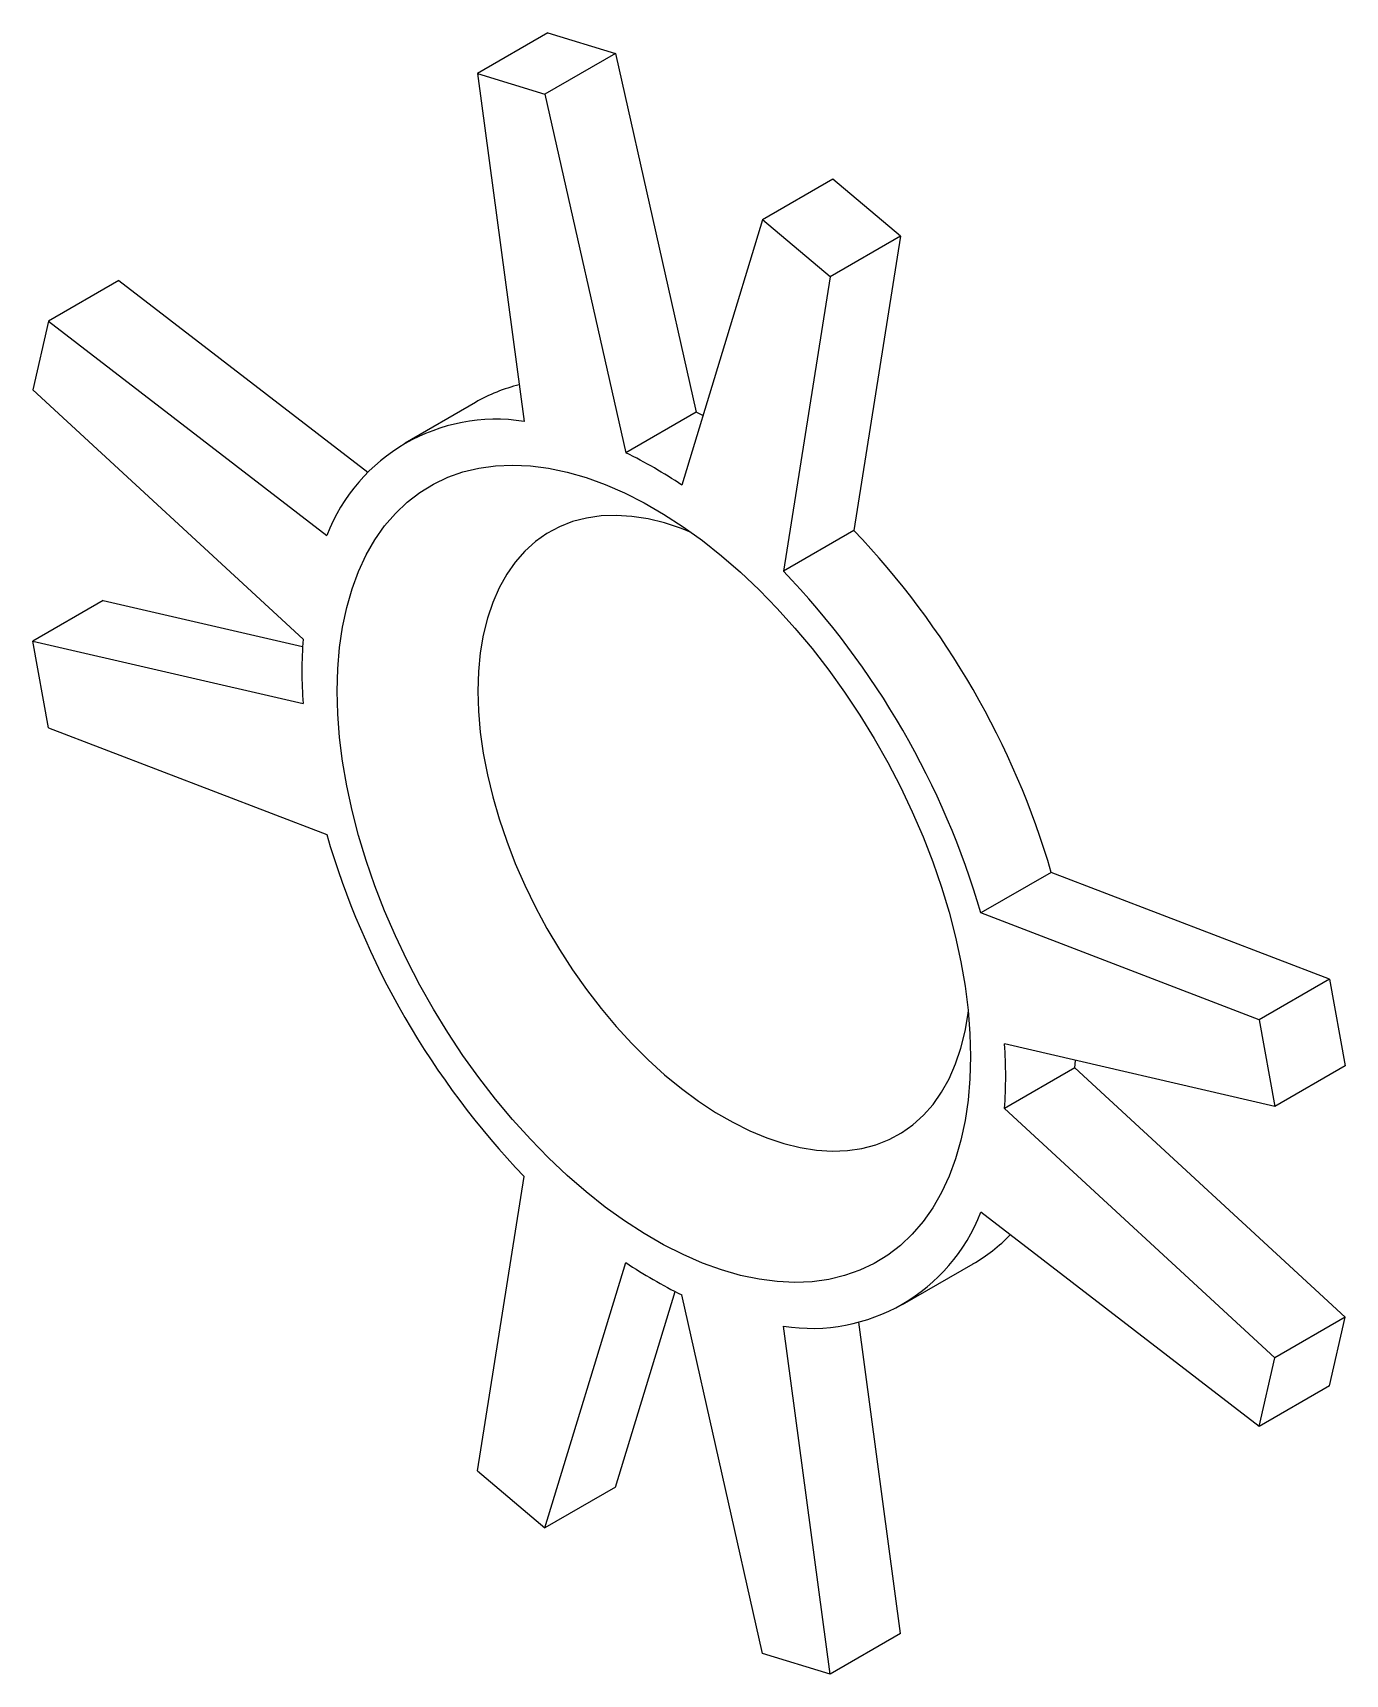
# Paper-space layout '_等轴测' of a CAD drawing. Header units: millimetres. Extents: x -13.9 to 12.5, y -16.9 to 16.1.
import ezdxf

# ---------------------------------------------------------------- set-up
doc = ezdxf.new("R2010")
doc.units = ezdxf.units.MM

psp = doc.layouts.new('_等轴测')

# ---------------------------------------------------------------- linework, layer by layer
at = {"color": 7, "linetype": 'Continuous', "lineweight": 25}
for p, q in [((-3.541, 16.091), (-4.955, 15.274)), ((-3.541, 16.091), (-2.186, 15.672)), ((-2.186, 15.672), (-3.601, 14.856)), ((-2.186, 15.672), (-0.561, 8.464)), ((-4.955, 15.274), (-4.019, 8.279)), ((-4.955, 15.274), (-3.601, 14.856)), ((-3.601, 14.856), (-1.976, 7.647)), ((2.186, 13.148), (0.772, 12.331)), ((3.541, 12.002), (2.186, 13.148)), ((0.772, 12.331), (-0.853, 6.999)), ((2.127, 11.186), (0.772, 12.331)), ((3.541, 12.002), (2.127, 11.186)), ((3.541, 12.002), (2.605, 6.088)), ((-12.164, 11.111), (-13.578, 10.295)), ((-12.164, 11.111), (-7.163, 7.257)), ((2.127, 11.186), (1.191, 5.271)), ((-13.578, 10.295), (-13.893, 8.912)), ((-13.578, 10.295), (-7.988, 5.986)), ((-13.893, 8.912), (-8.463, 3.901)), ((-5, 8.66), (-6.414, 7.844)), ((-0.561, 8.464), (-1.976, 7.647)), ((-0.427, 8.397), (-0.561, 8.464)), ((2.605, 6.088), (1.191, 5.271)), ((-12.479, 4.679), (-13.893, 3.863)), ((-12.479, 4.679), (-8.472, 3.751)), ((-13.578, 2.117), (-13.893, 3.863)), ((-13.893, 3.863), (-8.463, 2.605)), ((-13.578, 2.117), (-7.988, -0.029)), ((6.574, -0.787), (5.16, -1.604)), ((12.164, -2.933), (6.574, -0.787)), ((10.75, -3.749), (5.16, -1.604)), ((12.164, -2.933), (10.75, -3.749)), ((12.164, -2.933), (12.479, -4.679)), ((10.75, -3.749), (11.064, -5.495)), ((11.064, -5.495), (5.635, -4.237)), ((7.049, -4.717), (7.058, -4.567)), ((7.049, -4.717), (5.635, -5.534)), ((12.479, -9.729), (7.049, -4.717)), ((12.479, -4.679), (11.064, -5.495)), ((11.064, -10.545), (5.635, -5.534)), ((-4.955, -12.819), (-4.019, -6.904)), ((10.75, -11.927), (5.16, -7.619)), ((-3.601, -13.964), (-1.976, -8.632)), ((3.585, -9.477), (5, -8.66)), ((-2.186, -13.148), (-0.987, -9.213)), ((0.772, -16.489), (-0.853, -9.28)), ((3.541, -16.091), (2.703, -9.832)), ((12.479, -9.729), (11.064, -10.545)), ((12.164, -11.111), (12.479, -9.729)), ((2.127, -16.907), (1.191, -9.911)), ((10.75, -11.927), (11.064, -10.545)), ((12.164, -11.111), (10.75, -11.927)), ((-4.955, -12.819), (-3.601, -13.964)), ((-2.186, -13.148), (-3.601, -13.964)), ((3.541, -16.091), (2.127, -16.907)), ((2.127, -16.907), (0.772, -16.489))]:
    psp.add_line(p, q, dxfattribs=at)
at = {"color": 7, "linetype": 'Continuous', "lineweight": 25, "flags": 128}
for points in [[(4.95, -4.49), (4.938, -4.936), (4.902, -5.365), (4.841, -5.778), (4.758, -6.172), (4.65, -6.545), (4.52, -6.897), (4.367, -7.225), (4.193, -7.53), (3.997, -7.809), (3.78, -8.061), (3.544, -8.286), (3.289, -8.482), (3.016, -8.65), (2.726, -8.787), (2.421, -8.895), (2.101, -8.972), (1.768, -9.018), (1.422, -9.032), (1.066, -9.016), (0.701, -8.969), (0.327, -8.89), (-0.053, -8.781), (-0.438, -8.642), (-0.827, -8.473), (-1.218, -8.275), (-1.61, -8.049), (-2.001, -7.795), (-2.39, -7.515), (-2.776, -7.209), (-3.156, -6.879), (-3.529, -6.527), (-3.895, -6.152), (-4.251, -5.757), (-4.596, -5.344), (-4.929, -4.913), (-5.249, -4.467), (-5.555, -4.007), (-5.844, -3.535), (-6.117, -3.052), (-6.372, -2.561), (-6.608, -2.064), (-6.825, -1.562), (-7.021, -1.056), (-7.196, -0.55), (-7.348, -0.045), (-7.479, 0.457), (-7.586, 0.954), (-7.67, 1.445), (-7.73, 1.926), (-7.766, 2.398), (-7.778, 2.857), (-7.766, 3.303), (-7.73, 3.733), (-7.67, 4.145), (-7.586, 4.539), (-7.479, 4.912), (-7.348, 5.264), (-7.196, 5.593), (-7.021, 5.897), (-6.825, 6.176), (-6.608, 6.428), (-6.372, 6.653), (-6.117, 6.849), (-5.844, 7.017), (-5.555, 7.155), (-5.249, 7.262), (-4.929, 7.339), (-4.596, 7.385), (-4.251, 7.4), (-3.895, 7.383), (-3.529, 7.336), (-3.156, 7.257), (-2.776, 7.148), (-2.39, 7.009), (-2.001, 6.84), (-1.61, 6.642), (-1.218, 6.416), (-0.827, 6.162), (-0.438, 5.882), (-0.053, 5.576), (0.327, 5.247), (0.701, 4.894), (1.066, 4.519), (1.422, 4.124), (1.768, 3.711), (2.101, 3.28), (2.421, 2.834), (2.726, 2.374), (3.016, 1.902), (3.289, 1.419), (3.544, 0.929), (3.78, 0.431), (3.997, -0.071), (4.193, -0.576), (4.367, -1.082), (4.52, -1.587), (4.65, -2.09), (4.758, -2.587), (4.841, -3.077), (4.902, -3.559), (4.938, -4.031), (4.95, -4.49)], [(-0.662, 6.046), (-0.86, 6.125), (-1.197, 6.237), (-1.53, 6.319), (-1.854, 6.37), (-2.17, 6.39), (-2.475, 6.379), (-2.768, 6.336), (-3.047, 6.263), (-3.312, 6.16), (-3.561, 6.026), (-3.792, 5.863), (-4.004, 5.671), (-4.198, 5.452), (-4.37, 5.206), (-4.522, 4.935), (-4.651, 4.64), (-4.758, 4.322), (-4.842, 3.983), (-4.902, 3.625), (-4.938, 3.249), (-4.95, 2.857), (-4.938, 2.452), (-4.902, 2.034), (-4.842, 1.607), (-4.758, 1.171), (-4.651, 0.73), (-4.522, 0.286), (-4.37, -0.16), (-4.198, -0.606), (-4.004, -1.048), (-3.792, -1.485), (-3.561, -1.915), (-3.312, -2.336), (-3.047, -2.745), (-2.768, -3.141), (-2.475, -3.521), (-2.17, -3.885), (-1.854, -4.229), (-1.53, -4.553), (-1.197, -4.855), (-0.86, -5.133), (-0.517, -5.386), (-0.173, -5.613), (0.173, -5.812), (0.517, -5.983), (0.86, -6.125), (1.197, -6.237), (1.53, -6.319), (1.854, -6.37), (2.17, -6.39), (2.475, -6.379), (2.768, -6.336), (3.047, -6.263), (3.312, -6.16), (3.561, -6.026), (3.792, -5.863), (4.004, -5.671), (4.198, -5.452), (4.37, -5.206), (4.522, -4.935), (4.651, -4.64), (4.758, -4.322), (4.842, -3.983), (4.902, -3.625), (4.905, -3.597)]]:
    psp.add_lwpolyline(points, dxfattribs=at)
at = {"color": 7, "linetype": 'Continuous', "lineweight": 25}
for centre, radius, start, end in [((-3.294, 5.693), 3.423, 103.9257, 119.8915), ((-4.583, 4.673), 3.649, 81.105, 158.9057), ((-6.112, -0.815), 9.419, 56.0568, 63.9486), ((-9.508, -5.489), 16.754, 16.2966, 43.7034), ((-10.922, -6.305), 16.754, 16.2966, 43.7034), ((0.936, 3.253), 9.422, 176.0547, 183.9453), ((8.093, 4.672), 16.754, 196.2966, 223.7034), ((-3.765, -4.886), 9.422, 356.0547, 3.9453), ((1.755, -6.306), 3.649, 261.105, 338.9057), ((3.283, -5.699), 3.423, 300.1035, 316.0874), ((3.284, -0.818), 9.419, 236.0568, 243.9486)]:
    psp.add_arc(centre, radius, start, end, dxfattribs=at)

doc.saveas('drawing.dxf')
